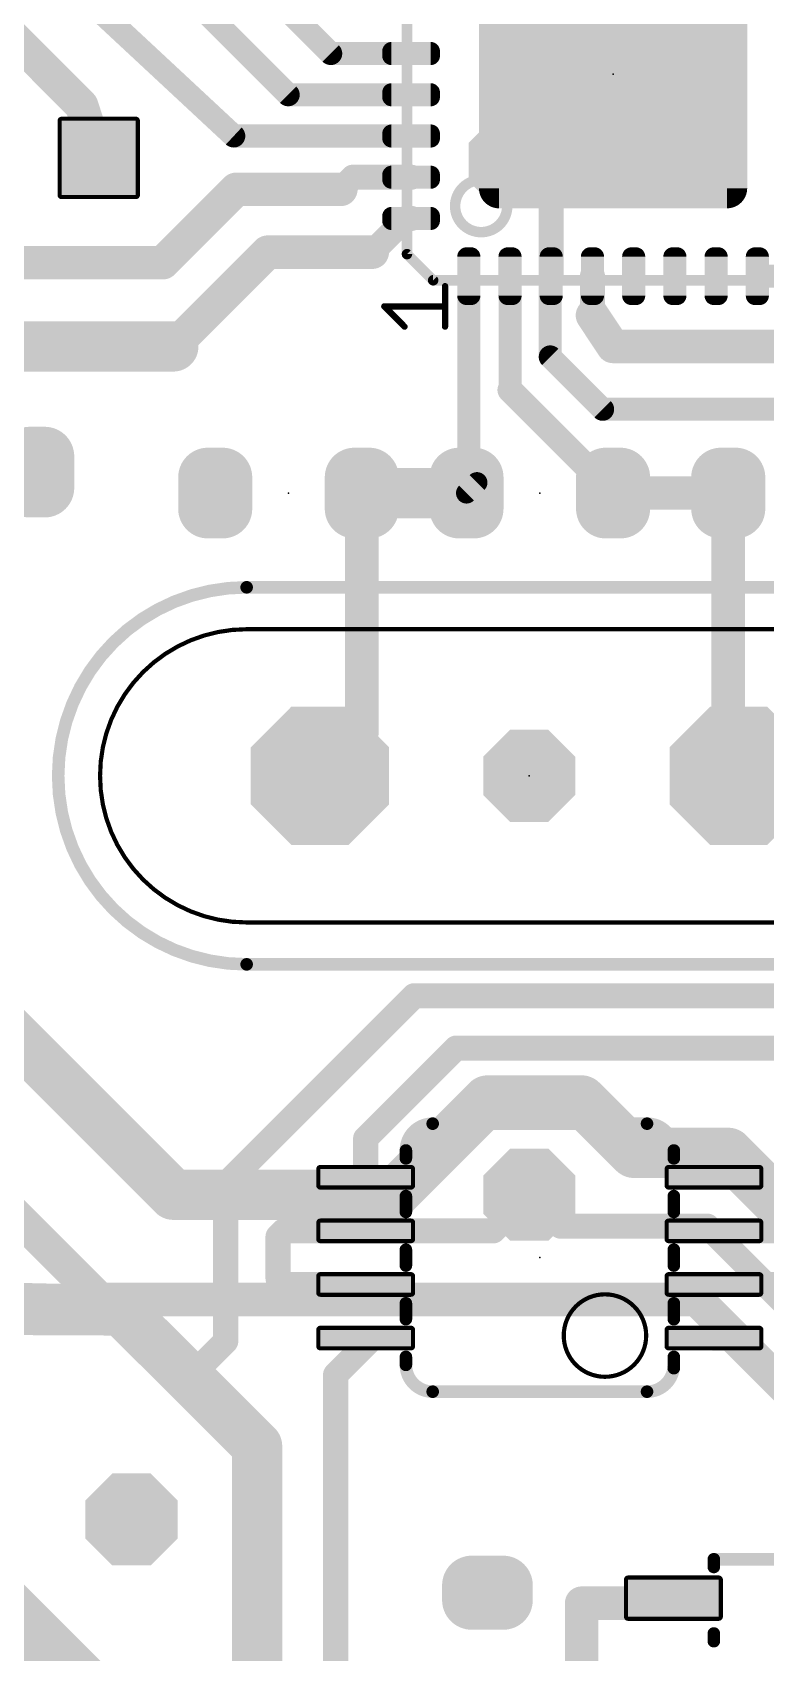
# Model space of a CAD drawing. Extents: x -20 to 130, y -23 to 56.
# Drawn here: x 12.9 to 21.79, y 15.53 to 35.18 of the extents above; entities that cross this region are included whole.
import ezdxf

# ---------------------------------------------------------------- set-up
doc = ezdxf.new("R2010")
doc.units = 0
for name, color, linetype in [('1', 22, 'CONTINUOUS'), ('16', 175, 'CONTINUOUS'), ('17', 82, 'CONTINUOUS'), ('18', 2, 'CONTINUOUS'), ('21', 253, 'CONTINUOUS'), ('23', 7, 'CONTINUOUS')]:
    doc.layers.add(name, color=color, linetype=linetype)

# ---------------------------------------------------------------- blocks, each defined once
blk = doc.blocks.new('RECT176000X143744R80')
at = {"const_width": 0.3594}
blk.add_lwpolyline([(0.3703, -0.0898), (0.3703, 0.0898, 0.4142), (0.1906, 0.2695), (-0.1906, 0.2695, 0.4142), (-0.3703, 0.0898), (-0.3703, -0.0898, 0.4142), (-0.1906, -0.2695), (0.1906, -0.2695, 0.4142)], format="xyb", close=True, dxfattribs=at)
blk.add_solid([(-0.216, -0.1152), (0.216, -0.1152), (-0.216, 0.1152), (0.216, 0.1152)])
blk = doc.blocks.new('RECT143744X176000R80')
at = {"const_width": 0.3594}
blk.add_lwpolyline([(0.2695, -0.1906), (0.2695, 0.1906, 0.4142), (0.0898, 0.3703), (-0.0898, 0.3703, 0.4142), (-0.2695, 0.1906), (-0.2695, -0.1906, 0.4142), (-0.0898, -0.3703), (0.0898, -0.3703, 0.4142)], format="xyb", close=True, dxfattribs=at)
blk.add_solid([(-0.1152, -0.216), (0.1152, -0.216), (-0.1152, 0.216), (0.1152, 0.216)])
blk = doc.blocks.new('RECT88000X192000R18')
at = {"const_width": 0.0495}
blk.add_lwpolyline([(0.2503, -0.5505), (0.2503, 0.5505, 0.4142), (0.2255, 0.5753), (-0.2255, 0.5753, 0.4142), (-0.2503, 0.5505), (-0.2503, -0.5505, 0.4142), (-0.2255, -0.5753), (0.2255, -0.5753, 0.4142)], format="xyb", close=True, dxfattribs=at)
blk.add_solid([(-0.2379, -0.5629), (0.2379, -0.5629), (-0.2379, 0.5629), (0.2379, 0.5629)])
blk = doc.blocks.new('RECT44800X112000R80')
at = {"const_width": 0.112}
blk.add_lwpolyline([(0.084, -0.238), (0.084, 0.238, 0.4142), (0.028, 0.294), (-0.028, 0.294, 0.4142), (-0.084, 0.238), (-0.084, -0.238, 0.4142), (-0.028, -0.294), (0.028, -0.294, 0.4142)], format="xyb", close=True, dxfattribs=at)
blk.add_solid([(-0.0534, -0.2634), (0.0534, -0.2634), (-0.0534, 0.2634), (0.0534, 0.2634)])
blk = doc.blocks.new('RECT520640X520640R15')
at = {"const_width": 0.2441}
blk.add_lwpolyline([(1.505, -1.383), (1.505, 1.383, 0.4142), (1.383, 1.505), (-1.383, 1.505, 0.4142), (-1.505, 1.383), (-1.505, -1.383, 0.4142), (-1.383, -1.505), (1.383, -1.505, 0.4142)], format="xyb", close=True, dxfattribs=at)
blk.add_solid([(-1.4083, -1.4083), (1.4083, -1.4083), (-1.4083, 1.4083), (1.4083, 1.4083)])
blk = doc.blocks.new('RECT48000X192000R34')
at = {"const_width": 0.051}
blk.add_lwpolyline([(0.1245, -0.549), (0.1245, 0.549, 0.4142), (0.099, 0.5745), (-0.099, 0.5745, 0.4142), (-0.1245, 0.549), (-0.1245, -0.549, 0.4142), (-0.099, -0.5745), (0.099, -0.5745, 0.4142)], format="xyb", close=True, dxfattribs=at)
blk.add_solid([(-0.1118, -0.5617), (0.1118, -0.5617), (-0.1118, 0.5617), (0.1118, 0.5617)])
blk = doc.blocks.new('OCTAGONP')
at = {"const_width": 0.5}
blk.add_lwpolyline([(-0.25, -0.1036), (-0.25, 0.1036), (-0.1036, 0.25), (0.1036, 0.25), (0.25, 0.1036), (0.25, -0.1036), (0.1036, -0.25), (-0.1036, -0.25), (-0.25, -0.1036), (-0.25, 0.1036)], dxfattribs=at)
blk = doc.blocks.new('RECT160000X160000R10')
at = {"const_width": 0.05}
blk.add_lwpolyline([(0.475, -0.45), (0.475, 0.45, 0.4142), (0.45, 0.475), (-0.45, 0.475, 0.4142), (-0.475, 0.45), (-0.475, -0.45, 0.4142), (-0.45, -0.475), (0.45, -0.475, 0.4142)], format="xyb", close=True, dxfattribs=at)
blk.add_solid([(-0.4625, -0.4625), (0.4625, -0.4625), (-0.4625, 0.4625), (0.4625, 0.4625)])
blk = doc.blocks.new('OCTAGONV')
at = {"const_width": 0.5}
blk.add_lwpolyline([(-0.25, -0.1036), (-0.25, 0.1036), (-0.1036, 0.25), (0.1036, 0.25), (0.25, 0.1036), (0.25, -0.1036), (0.1036, -0.25), (-0.1036, -0.25), (-0.25, -0.1036), (-0.25, 0.1036)], dxfattribs=at)

msp = doc.modelspace()

# ---------------------------------------------------------------- linework, layer by layer
at = {"layer": '1'}
for points, const_width in [([(14.986, 36.449), (16.514, 34.921)], 0.2794), ([(14.351, 36.068), (15.998, 34.421)], 0.2794), ([(12.152, 35.63), (13.492, 34.29)], 0.4064), ([(13.502, 35.63), (15.338, 33.921)], 0.2794), ([(16.514, 34.921), (17.489, 34.921)], 0.2794), ([(18.7452, 33.6042), (19.939, 34.671)], 0.3048), ([(13.492, 34.29), (13.7, 33.655)], 0.4064), ([(15.998, 34.421), (17.489, 34.421)], 0.2794), ([(15.338, 33.921), (17.489, 33.921)], 0.2794), ([(19.189, 33.516), (18.7452, 33.6042)], 0.3048), ([(19.189, 32.221), (19.189, 33.516)], 0.3048), ([(14.478, 32.385), (15.367, 33.274)], 0.4064), ([(15.367, 33.274), (16.637, 33.274)], 0.4064), ([(16.637, 33.274), (16.784, 33.421)], 0.3048), ([(16.784, 33.421), (17.489, 33.421)], 0.3048), ([(17.018, 32.512), (17.427, 32.921)], 0.3048), ([(17.427, 32.921), (17.489, 32.921)], 0.3048), ([(14.605, 31.369), (15.748, 32.512)], 0.4064), ([(15.748, 32.512), (17.018, 32.512)], 0.4064), ([(11.43, 32.385), (14.478, 32.385)], 0.4064), ([(18.189, 29.746), (18.189, 32.221)], 0.2794), ([(18.689, 30.841), (18.689, 32.221)], 0.2794), ([(19.177, 31.242), (19.177, 32.258)], 0.2794), ([(19.689, 31.746), (19.689, 32.221)], 0.3048), ([(21.689, 32.221), (24.855, 32.221)], 0.2794), ([(19.939, 31.369), (19.689, 31.746)], 0.4064), ([(12.065, 31.369), (14.605, 31.369)], 0.6096), ([(22.8873, 31.369), (19.939, 31.369)], 0.4064), ([(19.177, 31.242), (19.812, 30.607)], 0.2794), ([(19.939, 29.591), (18.689, 30.841)], 0.3048), ([(19.812, 30.607), (22.098, 30.607)], 0.2794), ([(16.891, 29.591), (18.161, 29.591)], 0.6096), ([(18.161, 29.591), (18.189, 29.746)], 0.3048), ([(16.891, 26.67), (16.891, 29.591)], 0.4064), ([(18.161, 29.591), (18.288, 29.718)], 0.254), ([(21.336, 29.591), (19.939, 29.591)], 0.4064), ([(21.336, 26.797), (21.336, 29.591)], 0.4064), ([(21.463, 26.67), (21.336, 26.797)], 0.4064), ([(16.383, 26.162), (16.51, 26.67)], 0.4064), ([(16.51, 26.67), (16.891, 26.67)], 0.4064), ([(21.463, 26.162), (21.463, 26.67)], 0.4064), ([(15.24, 21.209), (17.526, 23.495)], 0.3048), ([(17.526, 23.495), (24.003, 23.495)], 0.3048), ([(16.938, 21.764), (18.034, 22.86)], 0.3048), ([(18.034, 22.86), (23.749, 22.86)], 0.3048), ([(16.938, 21.294), (16.938, 21.764)], 0.3048), ([(15.24, 19.304), (15.24, 21.209)], 0.3048), ([(18.542, 20.701), (18.923, 21.082)], 0.3048), ([(18.485, 20.644), (18.542, 20.701)], 0.3048), ([(15.875, 20.574), (15.945, 20.644)], 0.3048), ([(15.875, 20.066), (15.875, 20.574)], 0.3048), ([(15.945, 20.644), (16.938, 20.644)], 0.3048), ([(16.938, 20.644), (18.485, 20.644)], 0.3048), ([(21.163, 20.644), (23.044, 20.644)], 0.3048), ([(15.947, 19.994), (15.875, 20.066)], 0.3048), ([(16.938, 19.994), (15.947, 19.994)], 0.3048), ([(22.611, 19.994), (21.163, 19.994)], 0.3048), ([(12.6686, 19.7104), (10.8458, 19.7104)], 0.6096), ([(13.97, 19.679), (12.6686, 19.7104)], 0.6096), ([(13.97, 19.679), (12.7, 19.685)], 0.6096), ([(14.605, 19.05), (13.97, 19.679)], 0.6096), ([(14.7955, 18.8595), (15.24, 19.304)], 0.3048), ([(16.5735, 18.8995), (16.978, 19.304)], 0.3048), ([(16.978, 19.304), (16.938, 19.344)], 0.3048), ([(21.423, 19.344), (21.163, 19.344)], 0.3048), ([(22.352, 18.415), (21.423, 19.344)], 0.3048), ([(14.7955, 18.8595), (14.605, 19.05)], 0.6096), ([(15.621, 18.034), (14.7955, 18.8595)], 0.6096), ([(16.5735, 15.1765), (16.5735, 18.8995)], 0.3048), ([(15.621, 10.541), (15.621, 18.034)], 0.6096), ([(19.558, 16.129), (20.61, 16.129)], 0.4064), ([(19.558, 14.29), (19.558, 16.129)], 0.4064), ([(20.61, 16.129), (20.671, 16.19)], 0.4064)]:
    msp.add_lwpolyline(points, dxfattribs=dict(at, const_width=const_width))
for points, const_width in [([(16.514, 34.9909, 1), (16.514, 34.8511)], 0.1397), ([(16.4646, 34.8716, 1), (16.5634, 34.9704)], 0.1397), ([(17.489, 34.8511, 1), (17.489, 34.9909)], 0.1397), ([(19.9898, 34.6142, 1), (19.8882, 34.7278)], 0.1524), ([(13.5886, 34.3216, 1), (13.3954, 34.2584)], 0.2032), ([(13.4202, 34.2182, 1), (13.5638, 34.3618)], 0.2032), ([(15.998, 34.4909, 1), (15.998, 34.3511)], 0.1397), ([(15.9486, 34.3716, 1), (16.0474, 34.4704)], 0.1397), ([(17.489, 34.3511, 1), (17.489, 34.4909)], 0.1397), ([(15.338, 33.9909, 1), (15.338, 33.8511)], 0.1397), ([(15.2904, 33.8699, 1), (15.3856, 33.9721)], 0.1397), ([(17.489, 33.8511, 1), (17.489, 33.9909)], 0.1397), ([(13.6034, 33.6234, 1), (13.7966, 33.6866)], 0.2032), ([(18.7601, 33.6789, 1), (18.7303, 33.5295)], 0.1524), ([(18.6944, 33.661, 1), (18.796, 33.5474)], 0.1524), ([(19.2652, 33.516, 1), (19.1128, 33.516)], 0.1524), ([(19.1741, 33.4413, 1), (19.2039, 33.5907)], 0.1524), ([(15.367, 33.3756, 1), (15.367, 33.1724)], 0.2032), ([(15.4388, 33.2022, 1), (15.2952, 33.3458)], 0.2032), ([(16.5831, 33.3279, 1), (16.6909, 33.2201)], 0.1524), ([(16.637, 33.1724, 1), (16.637, 33.3756)], 0.2032), ([(16.784, 33.4972, 1), (16.784, 33.3448)], 0.1524), ([(16.8379, 33.3671, 1), (16.7301, 33.4749)], 0.1524), ([(17.489, 33.3448, 1), (17.489, 33.4972)], 0.1524), ([(17.427, 32.9972, 1), (17.427, 32.8448)], 0.1524), ([(17.4809, 32.8671, 1), (17.3731, 32.9749)], 0.1524), ([(17.489, 32.8448, 1), (17.489, 32.9972)], 0.1524), ([(15.748, 32.6136, 1), (15.748, 32.4104)], 0.2032), ([(15.8198, 32.4402, 1), (15.6762, 32.5838)], 0.2032), ([(16.9641, 32.5659, 1), (17.0719, 32.4581)], 0.1524), ([(17.018, 32.4104, 1), (17.018, 32.6136)], 0.2032), ([(14.4062, 32.4568, 1), (14.5498, 32.3132)], 0.2032), ([(14.478, 32.2834, 1), (14.478, 32.4866)], 0.2032), ([(18.2588, 32.221, 1), (18.1192, 32.221)], 0.1397), ([(18.7588, 32.221, 1), (18.6192, 32.221)], 0.1397), ([(19.1128, 32.221, 1), (19.2652, 32.221)], 0.1524), ([(19.2468, 32.258, 1), (19.1072, 32.258)], 0.1397), ([(19.7652, 32.221, 1), (19.6128, 32.221)], 0.1524), ([(21.689, 32.2909, 1), (21.689, 32.1512)], 0.1397), ([(19.7737, 31.8022, 1), (19.6043, 31.6898)], 0.2032), ([(14.605, 31.2166, 1), (14.605, 31.5214)], 0.3048), ([(19.6128, 31.746, 1), (19.7652, 31.746)], 0.1524), ([(14.5332, 31.4408, 1), (14.6768, 31.2972)], 0.2032), ([(19.939, 31.4706, 1), (19.939, 31.2674)], 0.2032), ([(19.8543, 31.3128, 1), (20.0237, 31.4252)], 0.2032), ([(19.2264, 31.2914, 1), (19.1276, 31.1926)], 0.1397), ([(19.1072, 31.242, 1), (19.2468, 31.242)], 0.1397), ([(18.7429, 30.8949, 1), (18.6351, 30.7871)], 0.1524), ([(18.6192, 30.841, 1), (18.7588, 30.841)], 0.1397), ([(19.812, 30.6769, 1), (19.812, 30.5372)], 0.1397), ([(19.7626, 30.5576, 1), (19.8614, 30.6564)], 0.1397), ([(16.891, 29.7434, 1), (16.891, 29.4386)], 0.3048), ([(18.161, 29.4386, 1), (18.161, 29.7434)], 0.3048), ([(18.264, 29.7325, 1), (18.114, 29.7595)], 0.1524), ([(16.9926, 29.591, 1), (16.7894, 29.591)], 0.2032), ([(18.086, 29.6045, 1), (18.236, 29.5775)], 0.1524), ([(18.1161, 29.6359, 1), (18.2059, 29.5461)], 0.127), ([(18.1192, 29.746, 1), (18.2588, 29.746)], 0.1397), ([(18.3329, 29.6731, 1), (18.2431, 29.7629)], 0.127), ([(19.939, 29.6926, 1), (19.939, 29.4894)], 0.2032), ([(19.8851, 29.5371, 1), (19.9929, 29.6449)], 0.1524), ([(21.4376, 29.591, 1), (21.2344, 29.591)], 0.2032), ([(21.336, 29.4894, 1), (21.336, 29.6926)], 0.2032), ([(21.4078, 26.8688, 1), (21.2642, 26.7252)], 0.2032), ([(16.51, 26.7716, 1), (16.51, 26.5684)], 0.2032), ([(16.6086, 26.6454, 1), (16.4114, 26.6946)], 0.2032), ([(16.7894, 26.67, 1), (16.9926, 26.67)], 0.2032), ([(16.891, 26.5684, 1), (16.891, 26.7716)], 0.2032), ([(21.2344, 26.797, 1), (21.4376, 26.797)], 0.2032), ([(21.5646, 26.67, 1), (21.3614, 26.67)], 0.2032), ([(21.3912, 26.5982, 1), (21.5348, 26.7418)], 0.2032), ([(16.2844, 26.1866, 1), (16.4816, 26.1374)], 0.2032), ([(21.3614, 26.162, 1), (21.5646, 26.162)], 0.2032), ([(17.526, 23.5712, 1), (17.526, 23.4188)], 0.1524), ([(17.5799, 23.4411, 1), (17.4721, 23.5489)], 0.1524), ([(18.034, 22.9362, 1), (18.034, 22.7838)], 0.1524), ([(18.0879, 22.8061, 1), (17.9801, 22.9139)], 0.1524), ([(17.0142, 21.764, 1), (16.8618, 21.764)], 0.1524), ([(16.8841, 21.8179, 1), (16.9919, 21.7101)], 0.1524), ([(15.3162, 21.209, 1), (15.1638, 21.209)], 0.1524), ([(15.1861, 21.2629, 1), (15.2939, 21.1551)], 0.1524), ([(16.8618, 21.294, 1), (17.0142, 21.294)], 0.1524), ([(18.9769, 21.0281, 1), (18.8691, 21.1359)], 0.1524), ([(18.4881, 20.7549, 1), (18.5959, 20.6471)], 0.1524), ([(18.5959, 20.6471, 1), (18.4881, 20.7549)], 0.1524), ([(15.9512, 20.574, 1), (15.7988, 20.574)], 0.1524), ([(15.8211, 20.6279, 1), (15.9289, 20.5201)], 0.1524), ([(15.945, 20.7202, 1), (15.945, 20.5678)], 0.1524), ([(15.9989, 20.5901, 1), (15.8911, 20.6979)], 0.1524), ([(16.938, 20.7202, 1), (16.938, 20.5678)], 0.1524), ([(16.938, 20.5678, 1), (16.938, 20.7202)], 0.1524), ([(18.4311, 20.6979, 1), (18.5389, 20.5901)], 0.1524), ([(18.485, 20.5678, 1), (18.485, 20.7202)], 0.1524), ([(21.163, 20.7202, 1), (21.163, 20.5678)], 0.1524), ([(15.9289, 20.1199, 1), (15.8211, 20.0121)], 0.1524), ([(15.7988, 20.066, 1), (15.9512, 20.066)], 0.1524), ([(15.947, 20.0702, 1), (15.947, 19.9178)], 0.1524), ([(15.8931, 19.9401, 1), (16.0009, 20.0479)], 0.1524), ([(16.938, 19.9178, 1), (16.938, 20.0702)], 0.1524), ([(21.163, 20.0702, 1), (21.163, 19.9178)], 0.1524), ([(12.6686, 19.558, 1), (12.6686, 19.8628)], 0.3048), ([(14.0773, 19.7873, 1), (13.8627, 19.5707)], 0.3048), ([(13.9663, 19.5266, 1), (13.9737, 19.8314)], 0.3048), ([(13.9693, 19.5266, 1), (13.9707, 19.8314)], 0.3048), ([(15.2939, 19.2501, 1), (15.1861, 19.3579)], 0.1524), ([(16.9919, 19.3979, 1), (16.8841, 19.2901)], 0.1524), ([(17.0319, 19.2501, 1), (16.9241, 19.3579)], 0.1524), ([(21.163, 19.4202, 1), (21.163, 19.2678)], 0.1524), ([(21.4769, 19.3979, 1), (21.3691, 19.2901)], 0.1524), ([(21.423, 19.2678, 1), (21.423, 19.4202)], 0.1524), ([(14.7128, 19.1578, 1), (14.4972, 18.9422)], 0.3048), ([(14.4977, 18.9417, 1), (14.7123, 19.1583)], 0.3048), ([(15.1638, 19.304, 1), (15.3162, 19.304)], 0.1524), ([(16.9241, 19.2501, 1), (17.0319, 19.3579)], 0.1524), ([(14.9033, 18.9673, 1), (14.6877, 18.7517)], 0.3048), ([(14.6877, 18.7517, 1), (14.9033, 18.9673)], 0.3048), ([(14.7416, 18.9134, 1), (14.8494, 18.8056)], 0.1524), ([(16.6497, 18.8995, 1), (16.4973, 18.8995)], 0.1524), ([(16.5196, 18.9534, 1), (16.6274, 18.8456)], 0.1524), ([(15.7734, 18.034, 1), (15.4686, 18.034)], 0.3048), ([(15.5132, 17.9262, 1), (15.7288, 18.1418)], 0.3048), ([(19.558, 16.2306, 1), (19.558, 16.0274)], 0.2032), ([(19.6596, 16.129, 1), (19.4564, 16.129)], 0.2032), ([(20.7428, 16.1182, 1), (20.5992, 16.2618)], 0.2032), ([(20.61, 16.0274, 1), (20.61, 16.2306)], 0.2032), ([(20.5382, 16.2008, 1), (20.6818, 16.0572)], 0.2032)]:
    msp.add_lwpolyline(points, format="xyb", dxfattribs=dict(at, const_width=const_width))
at = {"layer": '16'}
for points, const_width in [([(12.319, 23.368), (14.605, 21.082)], 0.6096), ([(17.272, 21.082), (18.415, 22.225)], 0.6096), ([(18.415, 22.225), (19.558, 22.225)], 0.6096), ([(19.558, 22.225), (20.193, 21.59)], 0.6096), ([(11.8745, 21.6535), (13.716, 19.812)], 0.4064), ([(20.193, 21.59), (21.336, 21.59)], 0.6096), ([(21.336, 21.59), (22.352, 20.574)], 0.6096), ([(14.605, 21.082), (17.272, 21.082)], 0.6096), ([(18.923, 21.082), (19.304, 20.701)], 0.3048), ([(19.304, 20.701), (21.082, 20.701)], 0.3048), ([(21.082, 20.701), (22.098, 19.685)], 0.3048), ([(13.716, 19.812), (20.955, 19.812)], 0.4064), ([(20.955, 19.812), (22.352, 18.415)], 0.4064), ([(16.891, 11.684), (12.065, 16.51)], 0.8128)]:
    msp.add_lwpolyline(points, dxfattribs=dict(at, const_width=const_width))
for points, const_width in [([(18.415, 22.3774, 1), (18.415, 22.0726)], 0.3048), ([(18.5228, 22.1172, 1), (18.3072, 22.3328)], 0.3048), ([(19.6658, 22.3328, 1), (19.4502, 22.1172)], 0.3048), ([(19.558, 22.0726, 1), (19.558, 22.3774)], 0.3048), ([(20.193, 21.7424, 1), (20.193, 21.4376)], 0.3048), ([(20.0852, 21.4822, 1), (20.3008, 21.6978)], 0.3048), ([(21.4438, 21.6978, 1), (21.2282, 21.4822)], 0.3048), ([(21.336, 21.4376, 1), (21.336, 21.7424)], 0.3048), ([(14.605, 21.2344, 1), (14.605, 20.9296)], 0.3048), ([(14.4972, 20.9742, 1), (14.7128, 21.1898)], 0.3048), ([(17.1642, 21.1898, 1), (17.3798, 20.9742)], 0.3048), ([(17.272, 20.9296, 1), (17.272, 21.2344)], 0.3048), ([(18.9769, 21.1359, 1), (18.8691, 21.0281)], 0.1524), ([(19.304, 20.7772, 1), (19.304, 20.6248)], 0.1524), ([(19.2501, 20.6471, 1), (19.3579, 20.7549)], 0.1524), ([(21.1359, 20.7549, 1), (21.0281, 20.6471)], 0.1524), ([(21.082, 20.6248, 1), (21.082, 20.7772)], 0.1524), ([(13.716, 19.9136, 1), (13.716, 19.7104)], 0.2032), ([(13.6442, 19.7402, 1), (13.7878, 19.8838)], 0.2032), ([(21.0268, 19.8838, 1), (20.8832, 19.7402)], 0.2032), ([(20.955, 19.7104, 1), (20.955, 19.9136)], 0.2032)]:
    msp.add_lwpolyline(points, format="xyb", dxfattribs=dict(at, const_width=const_width))
at = {"layer": '21'}
for points, const_width in [([(17.439, 37.171), (17.439, 32.4885)], 0.127), ([(17.439, 32.4885), (17.7565, 32.171)], 0.127), ([(17.7565, 32.171), (22.439, 32.171)], 0.127), ([(17.9009, 31.6091), (17.9009, 32.1006)], 0.0762), ([(17.4094, 31.6091), (17.1637, 31.8548)], 0.0762), ([(17.1637, 31.8548), (17.9009, 31.8548)], 0.0762), ([(22.352, 28.448), (15.494, 28.448)], 0.1524), ([(22.352, 27.94), (15.494, 27.94)], 0.0508), ([(15.494, 24.384), (22.352, 24.384)], 0.0508), ([(15.494, 23.876), (22.352, 23.876)], 0.1524), ([(17.751, 21.944), (20.351, 21.944)], 0.1524), ([(17.426, 21.523), (17.426, 21.619)], 0.1524), ([(20.676, 21.523), (20.676, 21.619)], 0.1524), ([(17.426, 20.873), (17.426, 21.066)], 0.1524), ([(20.676, 20.873), (20.676, 21.066)], 0.1524), ([(17.426, 20.223), (17.426, 20.416)], 0.1524), ([(20.676, 20.223), (20.676, 20.416)], 0.1524), ([(17.426, 19.573), (17.426, 19.766)], 0.1524), ([(20.676, 19.573), (20.676, 19.766)], 0.1524), ([(17.426, 19.019), (17.426, 19.116)], 0.1524), ([(20.676, 18.979), (20.676, 19.116)], 0.1524), ([(20.351, 18.694), (17.751, 18.694)], 0.1524), ([(21.161, 16.662), (22.781, 16.662)], 0.1524), ([(21.161, 16.568), (21.161, 16.662)], 0.1524), ([(21.161, 15.668), (21.161, 15.762)], 0.1524)]:
    msp.add_lwpolyline(points, dxfattribs=dict(at, const_width=const_width))
for points, const_width in [([(18.339, 32.7548, 1), (18.339, 33.3872, 1), (18.339, 32.7548)], 0.127), ([(17.4615, 32.511, 1), (17.4165, 32.466)], 0.0635), ([(17.4073, 32.4885, 1), (17.4707, 32.4885)], 0.0635), ([(17.7565, 32.2028, 1), (17.7565, 32.1392)], 0.0635), ([(17.734, 32.1485, 1), (17.779, 32.1935)], 0.0635), ([(17.92, 32.1006, 1), (17.8819, 32.1006)], 0.0381), ([(17.1771, 31.8683, 1), (17.1502, 31.8414)], 0.0381), ([(17.1637, 31.8739, 1), (17.1637, 31.8358)], 0.0381), ([(17.9009, 31.8358, 1), (17.9009, 31.8739)], 0.0381), ([(17.3959, 31.5956, 1), (17.4229, 31.6226)], 0.0381), ([(17.8819, 31.6091, 1), (17.92, 31.6091)], 0.0381), ([(15.494, 28.448, 1), (15.494, 23.876)], 0.1524), ([(15.494, 28.4861, 1), (15.494, 28.4099)], 0.0762), ([(15.494, 28.4099, 1), (15.494, 28.4861)], 0.0762), ([(15.494, 27.94, 1), (15.494, 24.384)], 0.0508), ([(15.494, 27.9527, 1), (15.494, 27.9273)], 0.0254), ([(15.494, 27.9273, 1), (15.494, 27.9527)], 0.0254), ([(15.494, 24.3967, 1), (15.494, 24.3713)], 0.0254), ([(15.494, 24.3713, 1), (15.494, 24.3967)], 0.0254), ([(15.494, 23.9141, 1), (15.494, 23.8379)], 0.0762), ([(15.494, 23.8379, 1), (15.494, 23.9141)], 0.0762), ([(17.751, 21.944, 0.4142), (17.426, 21.619)], 0.1524), ([(17.751, 21.9821, 1), (17.751, 21.9059)], 0.0762), ([(17.751, 21.9059, 1), (17.751, 21.9821)], 0.0762), ([(20.676, 21.619, 0.4142), (20.351, 21.944)], 0.1524), ([(20.351, 21.9821, 1), (20.351, 21.9059)], 0.0762), ([(20.351, 21.9059, 1), (20.351, 21.9821)], 0.0762), ([(17.4641, 21.619, 1), (17.3879, 21.619)], 0.0762), ([(17.3879, 21.619, 1), (17.4641, 21.619)], 0.0762), ([(20.7141, 21.619, 1), (20.6379, 21.619)], 0.0762), ([(20.6379, 21.619, 1), (20.7141, 21.619)], 0.0762), ([(17.3879, 21.523, 1), (17.4641, 21.523)], 0.0762), ([(20.6379, 21.523, 1), (20.7141, 21.523)], 0.0762), ([(17.4641, 21.066, 1), (17.3879, 21.066)], 0.0762), ([(20.7141, 21.066, 1), (20.6379, 21.066)], 0.0762), ([(17.3879, 20.873, 1), (17.4641, 20.873)], 0.0762), ([(20.6379, 20.873, 1), (20.7141, 20.873)], 0.0762), ([(17.4641, 20.416, 1), (17.3879, 20.416)], 0.0762), ([(20.7141, 20.416, 1), (20.6379, 20.416)], 0.0762), ([(17.3879, 20.223, 1), (17.4641, 20.223)], 0.0762), ([(20.6379, 20.223, 1), (20.7141, 20.223)], 0.0762), ([(19.8406, 18.8744, 1), (19.8406, 19.8744, 1), (19.8406, 18.8744)], 0.0508), ([(17.4641, 19.766, 1), (17.3879, 19.766)], 0.0762), ([(20.7141, 19.766, 1), (20.6379, 19.766)], 0.0762), ([(17.3879, 19.573, 1), (17.4641, 19.573)], 0.0762), ([(20.6379, 19.573, 1), (20.7141, 19.573)], 0.0762), ([(17.4641, 19.116, 1), (17.3879, 19.116)], 0.0762), ([(17.426, 19.019, 0.4142), (17.751, 18.694)], 0.1524), ([(17.4641, 19.019, 1), (17.3879, 19.019)], 0.0762), ([(20.351, 18.694, 0.4142), (20.676, 19.019)], 0.1524), ([(20.7141, 19.116, 1), (20.6379, 19.116)], 0.0762), ([(20.7141, 19.019, 1), (20.6379, 19.019)], 0.0762), ([(17.3879, 19.019, 1), (17.4641, 19.019)], 0.0762), ([(20.6379, 18.979, 1), (20.7141, 18.979)], 0.0762), ([(17.751, 18.7321, 1), (17.751, 18.6559)], 0.0762), ([(17.751, 18.6559, 1), (17.751, 18.7321)], 0.0762), ([(20.351, 18.7321, 1), (20.351, 18.6559)], 0.0762), ([(20.351, 18.6559, 1), (20.351, 18.7321)], 0.0762), ([(21.161, 16.7001, 1), (21.161, 16.6239)], 0.0762), ([(21.1991, 16.662, 1), (21.1229, 16.662)], 0.0762), ([(21.1229, 16.568, 1), (21.1991, 16.568)], 0.0762), ([(21.1991, 15.762, 1), (21.1229, 15.762)], 0.0762), ([(21.1229, 15.668, 1), (21.1991, 15.668)], 0.0762)]:
    msp.add_lwpolyline(points, format="xyb", dxfattribs=dict(at, const_width=const_width))
at = {"layer": '23'}
for p in [(19.939, 34.671), (16.002, 29.591), (19.05, 29.591), (18.923, 26.162), (19.05, 20.32)]:
    msp.add_point(p, dxfattribs=at)

# ---------------------------------------------------------------- block references
at = {"layer": '1'}
for name, p, rotation in [('RECT520640X520640R15', (19.939, 34.671), 270), ('RECT44800X112000R80', (17.489, 34.921), 270), ('RECT44800X112000R80', (17.489, 34.421), 270), ('RECT160000X160000R10', (13.7, 33.655), 180), ('RECT44800X112000R80', (17.489, 33.921), 270), ('RECT44800X112000R80', (17.489, 33.421), 270), ('RECT44800X112000R80', (17.489, 32.921), 270), ('RECT44800X112000R80', (18.189, 32.221), 180), ('RECT44800X112000R80', (18.689, 32.221), 180), ('RECT44800X112000R80', (19.189, 32.221), 180), ('RECT44800X112000R80', (19.689, 32.221), 180), ('RECT44800X112000R80', (20.189, 32.221), 180), ('RECT44800X112000R80', (20.689, 32.221), 180), ('RECT44800X112000R80', (21.189, 32.221), 180), ('RECT44800X112000R80', (21.689, 32.221), 180), ('RECT176000X143744R80', (12.954, 29.845), 270), ('RECT176000X143744R80', (15.113, 29.591), 270), ('RECT176000X143744R80', (16.891, 29.591), 270), ('RECT176000X143744R80', (21.336, 29.591), 90), ('RECT48000X192000R34', (16.938, 21.294), 90), ('RECT48000X192000R34', (21.163, 21.294), 90), ('RECT48000X192000R34', (16.938, 20.644), 90), ('RECT48000X192000R34', (21.163, 20.644), 90), ('RECT48000X192000R34', (16.938, 19.994), 90), ('RECT48000X192000R34', (21.163, 19.994), 90), ('RECT48000X192000R34', (16.938, 19.344), 90), ('RECT48000X192000R34', (21.163, 19.344), 90), ('RECT88000X192000R18', (20.671, 16.19), 270)]:
    msp.add_blockref(name, p, dxfattribs=dict(at, rotation=rotation))
for name, p in [('RECT143744X176000R80', (18.161, 29.591)), ('RECT143744X176000R80', (19.939, 29.591)), ('RECT176000X143744R80', (18.415, 16.256))]:
    msp.add_blockref(name, p, dxfattribs=at)
at = {"layer": '17', "xscale": 1.6764, "yscale": 1.6764, "rotation": 270}
for p in [(16.383, 26.162), (16.383, 26.162), (21.463, 26.162), (21.463, 26.162)]:
    msp.add_blockref('OCTAGONP', p, dxfattribs=at)
at = {"layer": '18', "xscale": 1.1176, "yscale": 1.1176}
for p in [(18.7452, 33.6042), (18.7452, 33.6042), (18.923, 26.162), (18.923, 26.162), (18.923, 21.082), (18.923, 21.082), (14.097, 17.145), (14.097, 17.145)]:
    msp.add_blockref('OCTAGONV', p, dxfattribs=at)

doc.saveas('drawing.dxf')
